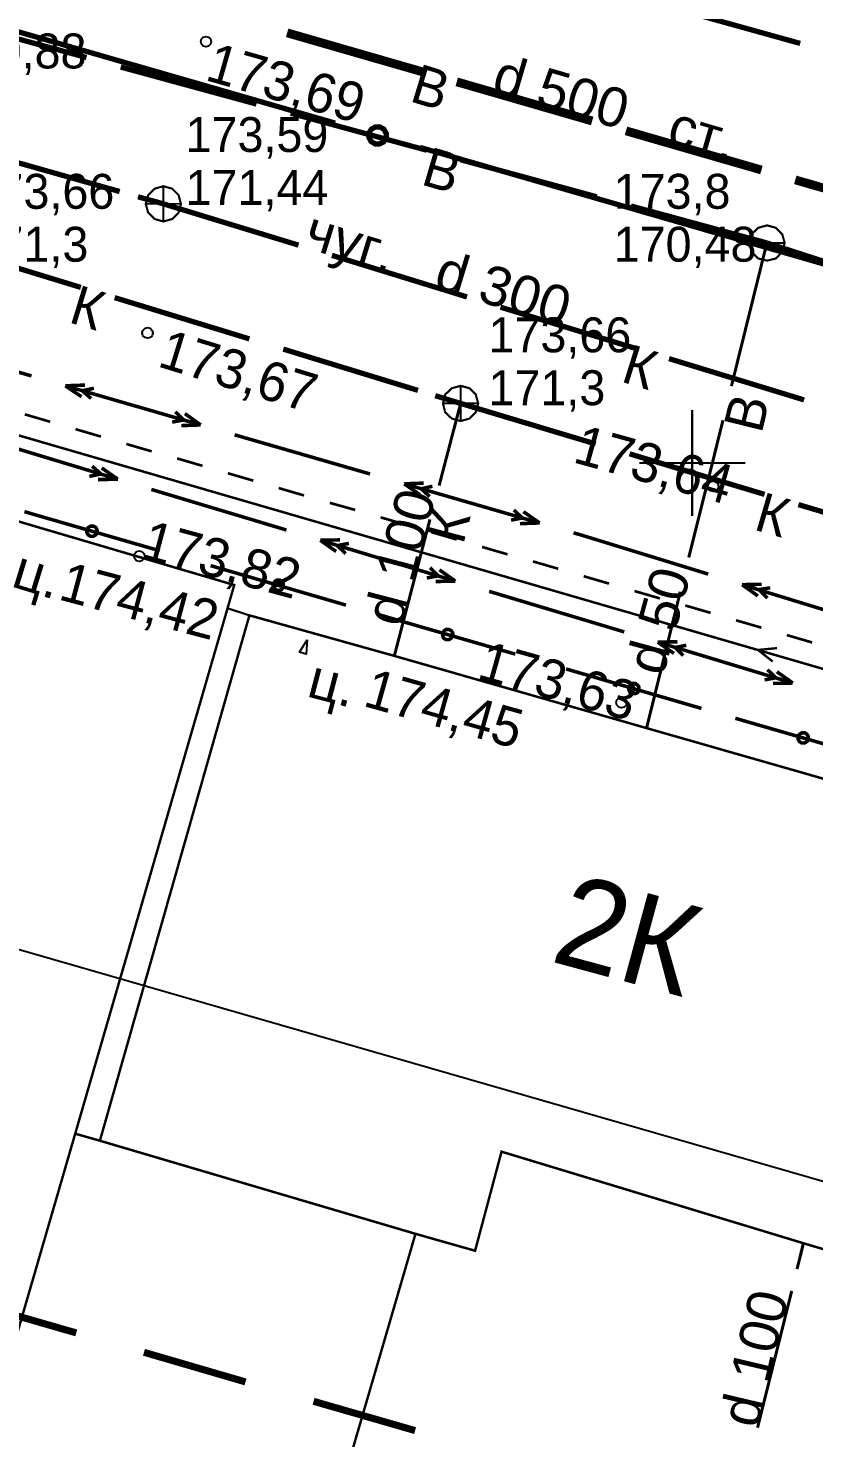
# Model space of a CAD drawing. Extents: x -2634 to -2115, y -2142 to -1393.
# Drawn here: x -2418.83 to -2396.55, y -2077.64 to -2037.67 of the extents above; entities that cross this region are included whole.
import ezdxf

# ---------------------------------------------------------------- set-up
doc = ezdxf.new("R2010")
doc.units = 0
doc.header["$MEASUREMENT"] = 0
for name, color, linetype in [('500_Дополн-Бордюры__п', 7, 'Continuous'), ('500_Линии_-Линии_связ', 7, 'Continuous'), ('500_Линии_-ЛЭП_провод', 7, 'Continuous'), ('500_Линии_-Электрокаб', 7, 'Continuous'), ('500_Рельеф-Высотные_о', 7, 'Continuous'), ('500_Строен-Дополнения', 7, 'Continuous'), ('500_Строен-Здания', 7, 'Continuous'), ('500_Трубоп-Водопровод', 7, 'Continuous'), ('500_Трубоп-Газопровод', 7, 'Continuous'), ('500_Трубоп-Канализаци', 7, 'Continuous'), ('500_Трубоп-Смотровые_', 7, 'Continuous'), ('ЗАЯВКИ-Условные_з', 7, 'Continuous'), ('Красные_ли-Красные_ли', 7, 'Continuous'), ('Красные_ли-Линии_регу', 7, 'Continuous'), ('Красные_ли-Оси_улиц_к', 7, 'Continuous')]:
    doc.layers.add(name, color=color, linetype=linetype)
doc.styles.add('TARIAL', font='Arial')

msp = doc.modelspace()

# ---------------------------------------------------------------- linework, layer by layer
at = {"layer": '500_Дополн-Бордюры__п', "color": 1, "const_width": 0.075}
for points in [[(-2418.93, -2048.62), (-2418.21, -2048.83)], [(-2417.49, -2049.04), (-2416.77, -2049.25)], [(-2416.05, -2049.46), (-2415.33, -2049.67)], [(-2414.61, -2049.87), (-2413.89, -2050.08)], [(-2413.17, -2050.29), (-2412.45, -2050.5)], [(-2411.73, -2050.71), (-2411.01, -2050.92)], [(-2410.28, -2051.13), (-2409.56, -2051.33)], [(-2408.84, -2051.54), (-2408.12, -2051.75)], [(-2407.4, -2051.96), (-2406.68, -2052.17)], [(-2405.96, -2052.38), (-2405.24, -2052.59)], [(-2404.52, -2052.79), (-2403.8, -2053)], [(-2403.08, -2053.21), (-2402.36, -2053.42)], [(-2401.64, -2053.63), (-2400.92, -2053.84)], [(-2400.2, -2054.04), (-2399.48, -2054.25)], [(-2398.76, -2054.46), (-2398.04, -2054.67)], [(-2397.32, -2054.88), (-2396.6, -2055.09)]]:
    msp.add_lwpolyline(points, dxfattribs=at)
at = {"layer": '500_Линии_-Линии_связ', "color": 0, "const_width": 0.1}
for points in [[(-2418.94, -2051.38), (-2415.1, -2052.49)], [(-2413.66, -2052.91), (-2409.82, -2054.03)], [(-2408.86, -2054.31), (-2405.02, -2055.42)], [(-2403.58, -2055.84), (-2399.74, -2056.96)], [(-2398.78, -2057.24), (-2394.94, -2058.35)]]:
    msp.add_lwpolyline(points, dxfattribs=at)
for points in [[(-2416.98, -2051.79), (-2416.91, -2051.83), (-2416.88, -2051.9), (-2416.88, -2051.98), (-2416.92, -2052.04), (-2416.99, -2052.08), (-2417.06, -2052.08), (-2417.13, -2052.04), (-2417.17, -2051.97), (-2417.17, -2051.89), (-2417.13, -2051.83), (-2417.06, -2051.79)], [(-2411.7, -2053.32), (-2411.63, -2053.36), (-2411.6, -2053.43), (-2411.6, -2053.51), (-2411.64, -2053.58), (-2411.7, -2053.61), (-2411.78, -2053.61), (-2411.85, -2053.57), (-2411.89, -2053.5), (-2411.88, -2053.43), (-2411.84, -2053.36), (-2411.78, -2053.32)], [(-2406.9, -2054.72), (-2406.83, -2054.76), (-2406.79, -2054.83), (-2406.8, -2054.91), (-2406.84, -2054.97), (-2406.9, -2055.01), (-2406.98, -2055.01), (-2407.05, -2054.97), (-2407.08, -2054.9), (-2407.08, -2054.82), (-2407.04, -2054.76), (-2406.98, -2054.72)], [(-2401.62, -2056.25), (-2401.55, -2056.3), (-2401.51, -2056.36), (-2401.51, -2056.44), (-2401.55, -2056.51), (-2401.62, -2056.54), (-2401.7, -2056.54), (-2401.77, -2056.5), (-2401.8, -2056.43), (-2401.8, -2056.36), (-2401.76, -2056.29), (-2401.69, -2056.25)], [(-2396.81, -2057.65), (-2396.75, -2057.69), (-2396.71, -2057.76), (-2396.71, -2057.84), (-2396.75, -2057.9), (-2396.82, -2057.94), (-2396.9, -2057.94), (-2396.96, -2057.9), (-2397, -2057.83), (-2397, -2057.75), (-2396.96, -2057.69), (-2396.89, -2057.65)]]:
    msp.add_lwpolyline(points, close=True, dxfattribs=at)
at = {"layer": '500_Линии_-ЛЭП_провод', "color": 253, "const_width": 0.07}
msp.add_lwpolyline([(-2396.22, -2055.86), (-2453.85, -2039.13)], dxfattribs=at)
at = {"layer": '500_Линии_-ЛЭП_провод', "color": 0, "const_width": 0.065}
for points in [[(-2397.6, -2055.25), (-2398.14, -2055.3)], [(-2396.22, -2055.86), (-2398.14, -2055.3)], [(-2397.72, -2055.63), (-2398.14, -2055.3)]]:
    msp.add_lwpolyline(points, dxfattribs=at)
at = {"layer": '500_Линии_-Электрокаб', "color": 12, "const_width": 0.1}
for points in [[(-2418.74, -2047.53), (-2422.58, -2046.42)], [(-2417.22, -2047.79), (-2417.78, -2047.81)], [(-2413.94, -2048.92), (-2417.78, -2047.81)], [(-2417.32, -2048.12), (-2417.78, -2047.81)], [(-2416.97, -2047.88), (-2417.3, -2047.95)], [(-2417.05, -2048.17), (-2417.3, -2047.95)], [(-2414.43, -2048.78), (-2414.75, -2048.84)], [(-2414.42, -2048.78), (-2414.66, -2048.55)], [(-2413.94, -2048.92), (-2414.39, -2048.6)], [(-2413.94, -2048.92), (-2414.49, -2048.94)], [(-2409.14, -2050.31), (-2412.98, -2049.2)], [(-2420.12, -2049.3), (-2416.29, -2050.46)], [(-2417.1, -2050.38), (-2416.77, -2050.31)], [(-2417.02, -2050.09), (-2416.77, -2050.31)], [(-2416.75, -2050.14), (-2416.29, -2050.46)], [(-2416.85, -2050.47), (-2416.29, -2050.46)], [(-2415.34, -2050.75), (-2411.51, -2051.9)], [(-2407.62, -2050.57), (-2408.17, -2050.59)], [(-2404.33, -2051.7), (-2408.17, -2050.59)], [(-2407.72, -2050.9), (-2408.17, -2050.59)], [(-2407.37, -2050.66), (-2407.69, -2050.73)], [(-2407.45, -2050.95), (-2407.69, -2050.73)], [(-2404.82, -2051.56), (-2405.14, -2051.62)], [(-2404.82, -2051.56), (-2405.06, -2051.33)], [(-2404.33, -2051.7), (-2404.79, -2051.38)], [(-2404.33, -2051.7), (-2404.89, -2051.72)], [(-2403.19, -2052.03), (-2403.37, -2051.98)], [(-2399.55, -2053.15), (-2403.19, -2052.03)], [(-2410.55, -2052.19), (-2409.99, -2052.18)], [(-2410.55, -2052.19), (-2406.72, -2053.35)], [(-2410.55, -2052.19), (-2410.1, -2052.51)], [(-2410.07, -2052.34), (-2409.83, -2052.57)], [(-2410.06, -2052.34), (-2409.74, -2052.28)], [(-2407.53, -2053.26), (-2407.2, -2053.2)], [(-2407.44, -2052.97), (-2407.2, -2053.2)], [(-2407.17, -2053.03), (-2406.72, -2053.35)], [(-2407.28, -2053.36), (-2406.72, -2053.35)], [(-2405.76, -2053.64), (-2401.93, -2054.79)], [(-2398.03, -2053.44), (-2398.59, -2053.45)], [(-2394.77, -2054.62), (-2398.59, -2053.45)], [(-2398.14, -2053.77), (-2398.59, -2053.45)], [(-2397.79, -2053.54), (-2398.11, -2053.59)], [(-2397.87, -2053.83), (-2398.11, -2053.59)], [(-2400.98, -2055.08), (-2400.42, -2055.07)], [(-2400.98, -2055.08), (-2397.15, -2056.24)], [(-2400.98, -2055.08), (-2400.52, -2055.4)], [(-2400.49, -2055.23), (-2400.17, -2055.17)], [(-2400.49, -2055.23), (-2400.26, -2055.46)], [(-2397.87, -2055.86), (-2397.63, -2056.09)], [(-2397.6, -2055.92), (-2397.15, -2056.24)], [(-2397.95, -2056.15), (-2397.63, -2056.09)], [(-2397.71, -2056.25), (-2397.15, -2056.24)]]:
    msp.add_lwpolyline(points, dxfattribs=at)
at = {"layer": '500_Рельеф-Высотные_о', "color": 0}
for points in [[(-2413.79, -2037.9), (-2413.72, -2037.92), (-2413.66, -2037.97), (-2413.64, -2038.05), (-2413.66, -2038.12), (-2413.72, -2038.18), (-2413.79, -2038.2), (-2413.87, -2038.18), (-2413.92, -2038.12), (-2413.94, -2038.05), (-2413.92, -2037.97), (-2413.87, -2037.92)], [(-2415.45, -2046.16), (-2415.37, -2046.18), (-2415.32, -2046.24), (-2415.3, -2046.31), (-2415.32, -2046.39), (-2415.37, -2046.44), (-2415.45, -2046.46), (-2415.52, -2046.44), (-2415.58, -2046.39), (-2415.6, -2046.31), (-2415.58, -2046.24), (-2415.52, -2046.18)], [(-2399.41, -2050.51), (-2399.34, -2050.53), (-2399.28, -2050.59), (-2399.26, -2050.66), (-2399.28, -2050.74), (-2399.34, -2050.79), (-2399.41, -2050.81), (-2399.49, -2050.79), (-2399.54, -2050.74), (-2399.56, -2050.66), (-2399.54, -2050.59), (-2399.49, -2050.53)], [(-2415.68, -2052.49), (-2415.61, -2052.51), (-2415.55, -2052.57), (-2415.53, -2052.64), (-2415.55, -2052.72), (-2415.61, -2052.77), (-2415.68, -2052.79), (-2415.76, -2052.77), (-2415.81, -2052.72), (-2415.83, -2052.64), (-2415.81, -2052.57), (-2415.76, -2052.51)], [(-2410.92, -2055.01), (-2410.95, -2055.42), (-2411.14, -2055.36)], [(-2402.01, -2056.64), (-2401.93, -2056.66), (-2401.88, -2056.72), (-2401.86, -2056.79), (-2401.88, -2056.87), (-2401.93, -2056.92), (-2402.01, -2056.94), (-2402.08, -2056.92), (-2402.14, -2056.87), (-2402.16, -2056.79), (-2402.14, -2056.72), (-2402.08, -2056.66)]]:
    msp.add_lwpolyline(points, close=True, dxfattribs=at)
at = {"layer": '500_Строен-Дополнения', "color": 0, "const_width": 0.06}
msp.add_lwpolyline([(-2413.18, -2054.12), (-2417.5, -2069.02), (-2416.8, -2069.22), (-2412.56, -2054.32)], close=True, dxfattribs=at)
at = {"layer": '500_Строен-Здания', "color": 0, "const_width": 0.07}
for points in [[(-2423.94, -2091.19), (-2417.5, -2069.02), (-2413.18, -2054.12), (-2412.99, -2053.46), (-2423, -2050.51), (-2423.3, -2051.74), (-2430.43, -2076.35), (-2426.41, -2077.72), (-2427.19, -2080.37), (-2429.41, -2079.62), (-2432.14, -2088.73)], [(-2407.85, -2071.86), (-2406.16, -2072.34), (-2405.41, -2069.53), (-2396.64, -2072.19), (-2393.89, -2072.99), (-2392.87, -2073.28), (-2389.35, -2060.94), (-2394.17, -2059.56), (-2395.63, -2059.14), (-2408.45, -2055.47), (-2412.56, -2054.32), (-2416.8, -2069.22)], [(-2407.85, -2071.86), (-2414.31, -2094.01), (-2423.94, -2091.19), (-2417.5, -2069.02), (-2416.8, -2069.22)]]:
    msp.add_lwpolyline(points, close=True, dxfattribs=at)
at = {"layer": '500_Трубоп-Водопровод', "color": 94}
for points, const_width in [([(-2417.18, -2038.5), (-2421.04, -2037.45)], 0.15), ([(-2411.49, -2037.8), (-2407.64, -2038.91)], 0.25), ([(-2412.36, -2039.82), (-2416.21, -2038.77)], 0.15), ([(-2406.68, -2039.19), (-2402.84, -2040.3)], 0.25), ([(-2407.53, -2041.13), (-2411.39, -2040.08)], 0.15), ([(-2401.88, -2040.58), (-2398.04, -2041.69)], 0.25), ([(-2402.71, -2042.45), (-2406.57, -2041.4)], 0.15), ([(-2397.08, -2041.97), (-2393.23, -2043.08)], 0.25), ([(-2397.88, -2043.76), (-2401.74, -2042.71)], 0.15), ([(-2398.89, -2047.82), (-2397.93, -2043.94)], 0.085), ([(-2397.88, -2043.76), (-2397.94, -2044)], 0.085), ([(-2397.88, -2043.76), (-2394.08, -2044.99)], 0.15), ([(-2400.1, -2052.68), (-2399.13, -2048.79)], 0.085), ([(-2401.3, -2057.53), (-2400.34, -2053.65)], 0.085)]:
    msp.add_lwpolyline(points, dxfattribs=dict(at, const_width=const_width))
at = {"layer": '500_Трубоп-Газопровод', "color": 5, "const_width": 0.15}
msp.add_lwpolyline([(-2400.79, -2037.03), (-2396.94, -2038.1)], dxfattribs=at)
at = {"layer": '500_Трубоп-Канализаци', "color": 34}
for points, const_width in [([(-2420.09, -2041.21), (-2416.24, -2042.3)], 0.15), ([(-2415.28, -2042.57), (-2415, -2042.65)], 0.15), ([(-2415, -2042.65), (-2411.17, -2043.82)], 0.15), ([(-2421.17, -2043.85), (-2417.34, -2045.02)], 0.15), ([(-2410.22, -2044.11), (-2406.39, -2045.29)], 0.15), ([(-2416.38, -2045.31), (-2412.56, -2046.48)], 0.15), ([(-2405.44, -2045.58), (-2401.61, -2046.75)], 0.15), ([(-2411.6, -2046.77), (-2407.78, -2047.94)], 0.15), ([(-2400.66, -2047.04), (-2396.83, -2048.21)], 0.15), ([(-2407.18, -2050.64), (-2406.57, -2048.31)], 0.085), ([(-2406.82, -2048.24), (-2406.57, -2048.31)], 0.15), ([(-2406.57, -2048.31), (-2406.76, -2049.04)], 0.085), ([(-2406.57, -2048.31), (-2402.74, -2049.46)], 0.15), ([(-2401.78, -2049.74), (-2397.95, -2050.89)], 0.15), ([(-2396.99, -2051.18), (-2393.16, -2052.32)], 0.15), ([(-2408.45, -2055.47), (-2407.44, -2051.6)], 0.085), ([(-2396.85, -2072.13), (-2397.03, -2072.86)], 0.085), ([(-2396.94, -2072.51), (-2396.85, -2072.13)], 0.085), ([(-2398.15, -2077.36), (-2397.18, -2073.48)], 0.085)]:
    msp.add_lwpolyline(points, dxfattribs=dict(at, const_width=const_width))
at = {"layer": '500_Трубоп-Канализаци', "color": 32, "const_width": 0.15}
for points in [[(-2415, -2042.65), (-2415.72, -2042.45)], [(-2406.57, -2048.31), (-2407.29, -2048.09)]]:
    msp.add_lwpolyline(points, dxfattribs=at)
at = {"layer": '500_Трубоп-Смотровые_', "color": 0, "const_width": 0.06}
for points in [[(-2415, -2042.15), (-2414.75, -2042.22), (-2414.57, -2042.4), (-2414.5, -2042.65), (-2414.57, -2042.9), (-2414.75, -2043.08), (-2415, -2043.15), (-2415.25, -2043.08), (-2415.43, -2042.9), (-2415.5, -2042.65), (-2415.43, -2042.4), (-2415.25, -2042.22)], [(-2397.88, -2043.26), (-2397.63, -2043.33), (-2397.45, -2043.51), (-2397.38, -2043.76), (-2397.45, -2044.01), (-2397.63, -2044.2), (-2397.88, -2044.26), (-2398.13, -2044.2), (-2398.32, -2044.01), (-2398.38, -2043.76), (-2398.32, -2043.51), (-2398.13, -2043.33)], [(-2406.57, -2047.81), (-2406.32, -2047.88), (-2406.14, -2048.06), (-2406.07, -2048.31), (-2406.14, -2048.56), (-2406.32, -2048.74), (-2406.57, -2048.81), (-2406.82, -2048.74), (-2407.01, -2048.56), (-2407.07, -2048.31), (-2407.01, -2048.06), (-2406.82, -2047.88)]]:
    msp.add_lwpolyline(points, close=True, dxfattribs=at)
at = {"layer": '500_Трубоп-Смотровые_', "color": 0, "const_width": 0.055}
for points in [[(-2415, -2043.15), (-2415, -2042.15)], [(-2415.5, -2042.65), (-2414.5, -2042.65)], [(-2398.38, -2043.76), (-2397.38, -2043.76)], [(-2406.57, -2048.81), (-2406.57, -2047.81)], [(-2407.07, -2048.31), (-2406.07, -2048.31)]]:
    msp.add_lwpolyline(points, dxfattribs=at)
at = {"layer": 'ЗАЯВКИ-Условные_з', "color": 98, "const_width": 0.065}
for points in [[(-2400, -2051.5), (-2400, -2048.5)], [(-2401.5, -2050), (-2398.5, -2050)]]:
    msp.add_lwpolyline(points, dxfattribs=at)
at = {"layer": 'Красные_ли-Красные_ли', "color": 12}
msp.add_line((-2529.82, -2031.86), (-2363.24, -2079.9), dxfattribs=at)
at = {"layer": 'Красные_ли-Линии_регу', "color": 0, "const_width": 0.2}
for points in [[(-2417.47, -2074.67), (-2420.35, -2073.84)], [(-2412.67, -2076.06), (-2415.55, -2075.22)], [(-2407.86, -2077.44), (-2410.74, -2076.61)]]:
    msp.add_lwpolyline(points, dxfattribs=at)
at = {"layer": 'Красные_ли-Оси_улиц_к', "color": 12, "const_width": 0.15}
for points in [[(-2431.74, -2034.13), (-2410.13, -2040.36)], [(-2407.72, -2041.05), (-2386.11, -2047.29)]]:
    msp.add_lwpolyline(points, dxfattribs=at)
for points in [[(-2408.86, -2040.47), (-2408.75, -2040.53), (-2408.68, -2040.65), (-2408.68, -2040.78), (-2408.75, -2040.89), (-2408.87, -2040.95), (-2408.99, -2040.95), (-2409.11, -2040.88), (-2409.17, -2040.77), (-2409.17, -2040.64), (-2409.1, -2040.53), (-2408.99, -2040.47)], [(-2396.91, -2044.17), (-2396.91, -2044.17), (-2396.91, -2044.17), (-2396.91, -2044.17), (-2396.91, -2044.17), (-2396.91, -2044.17), (-2396.91, -2044.17), (-2396.91, -2044.17), (-2396.91, -2044.17), (-2396.91, -2044.17), (-2396.91, -2044.17), (-2396.91, -2044.17)]]:
    msp.add_lwpolyline(points, close=True, dxfattribs=at)

# ---------------------------------------------------------------- texts
at = {"layer": '500_Рельеф-Высотные_о', "color": 214}
for s, rotation, p in [('173,69', 344.05, (-2413.85, -2039.13)), ('173,67', 342.9, (-2415.2, -2047.25)), ('173,64', 344.52, (-2403.42, -2049.97)), ('173,82', 344.89, (-2415.68, -2052.68)), ('174,42', 345.07, (-2418.01, -2053.86)), ('173,63', 344.33, (-2406.14, -2056.1)), ('174,45', 344.29, (-2409.37, -2056.88))]:
    msp.add_text(s, height=1.11, rotation=rotation, dxfattribs=at).set_placement(p)
at = {"layer": '500_Рельеф-Высотные_о', "color": 214, "style": 'TARIAL'}
for rotation, p in [(342.9, (-2419.35, -2053.49)), (345.38, (-2410.97, -2056.61))]:
    msp.add_text('ц.', height=1.11, rotation=rotation, dxfattribs=at).set_placement(p)
at = {"layer": '500_Строен-Здания', "color": 5}
msp.add_text('2К', height=2.59, rotation=344.85, dxfattribs=at).set_placement((-2404.07, -2064.12))
at = {"layer": '500_Трубоп-Водопровод', "color": 94}
for rotation, p in [(343.09, (-2408.05, -2039.73)), (343.54, (-2407.73, -2042.09)), (76.2, (-2398.04, -2049.19))]:
    msp.add_text('В', height=1.11, rotation=rotation, dxfattribs=at).set_placement(p)
at = {"layer": '500_Трубоп-Водопровод', "color": 94, "style": 'TARIAL'}
for s, rotation, p in [('d 500   ст.', 343.68, (-2405.73, -2039.46)), ('d 50   ', 74.74, (-2400.83, -2056.07))]:
    msp.add_text(s, height=1.11, rotation=rotation, dxfattribs=at).set_placement(p)
at = {"layer": '500_Трубоп-Канализаци', "color": 14, "style": 'TARIAL'}
for s, rotation, p in [('чуг.   d 300 ', 342.87, (-2411.07, -2043.87)), ('   d 100 ', 75.23, (-2408.58, -2055.93)), ('чуг.   d 100 ', 76.72, (-2399.04, -2081.17))]:
    msp.add_text(s, height=1.11, rotation=rotation, dxfattribs=at).set_placement(p)
at = {"layer": '500_Трубоп-Канализаци', "color": 14}
for rotation, p in [(343.07, (-2417.72, -2046)), (342.65, (-2402.06, -2047.68)), (343.81, (-2398.29, -2051.88)), (75.2, (-2406.5, -2052.34))]:
    msp.add_text('К', height=1.11, rotation=rotation, dxfattribs=at).set_placement(p)
at = {"layer": '500_Трубоп-Смотровые_', "color": 5}
for s, p in [('170,88', (-2421.23, -2038.81)), ('173,59', (-2414.37, -2041.18)), ('173,66', (-2420.44, -2042.79)), ('171,44', (-2414.37, -2042.68)), ('173,8', (-2402.23, -2042.79)), ('171,3', (-2420.44, -2044.29)), ('170,48', (-2402.23, -2044.29)), ('173,66', (-2405.78, -2046.86)), ('171,3', (-2405.78, -2048.36))]:
    msp.add_text(s, height=0.99, dxfattribs=at).set_placement(p)

doc.saveas('drawing.dxf')
